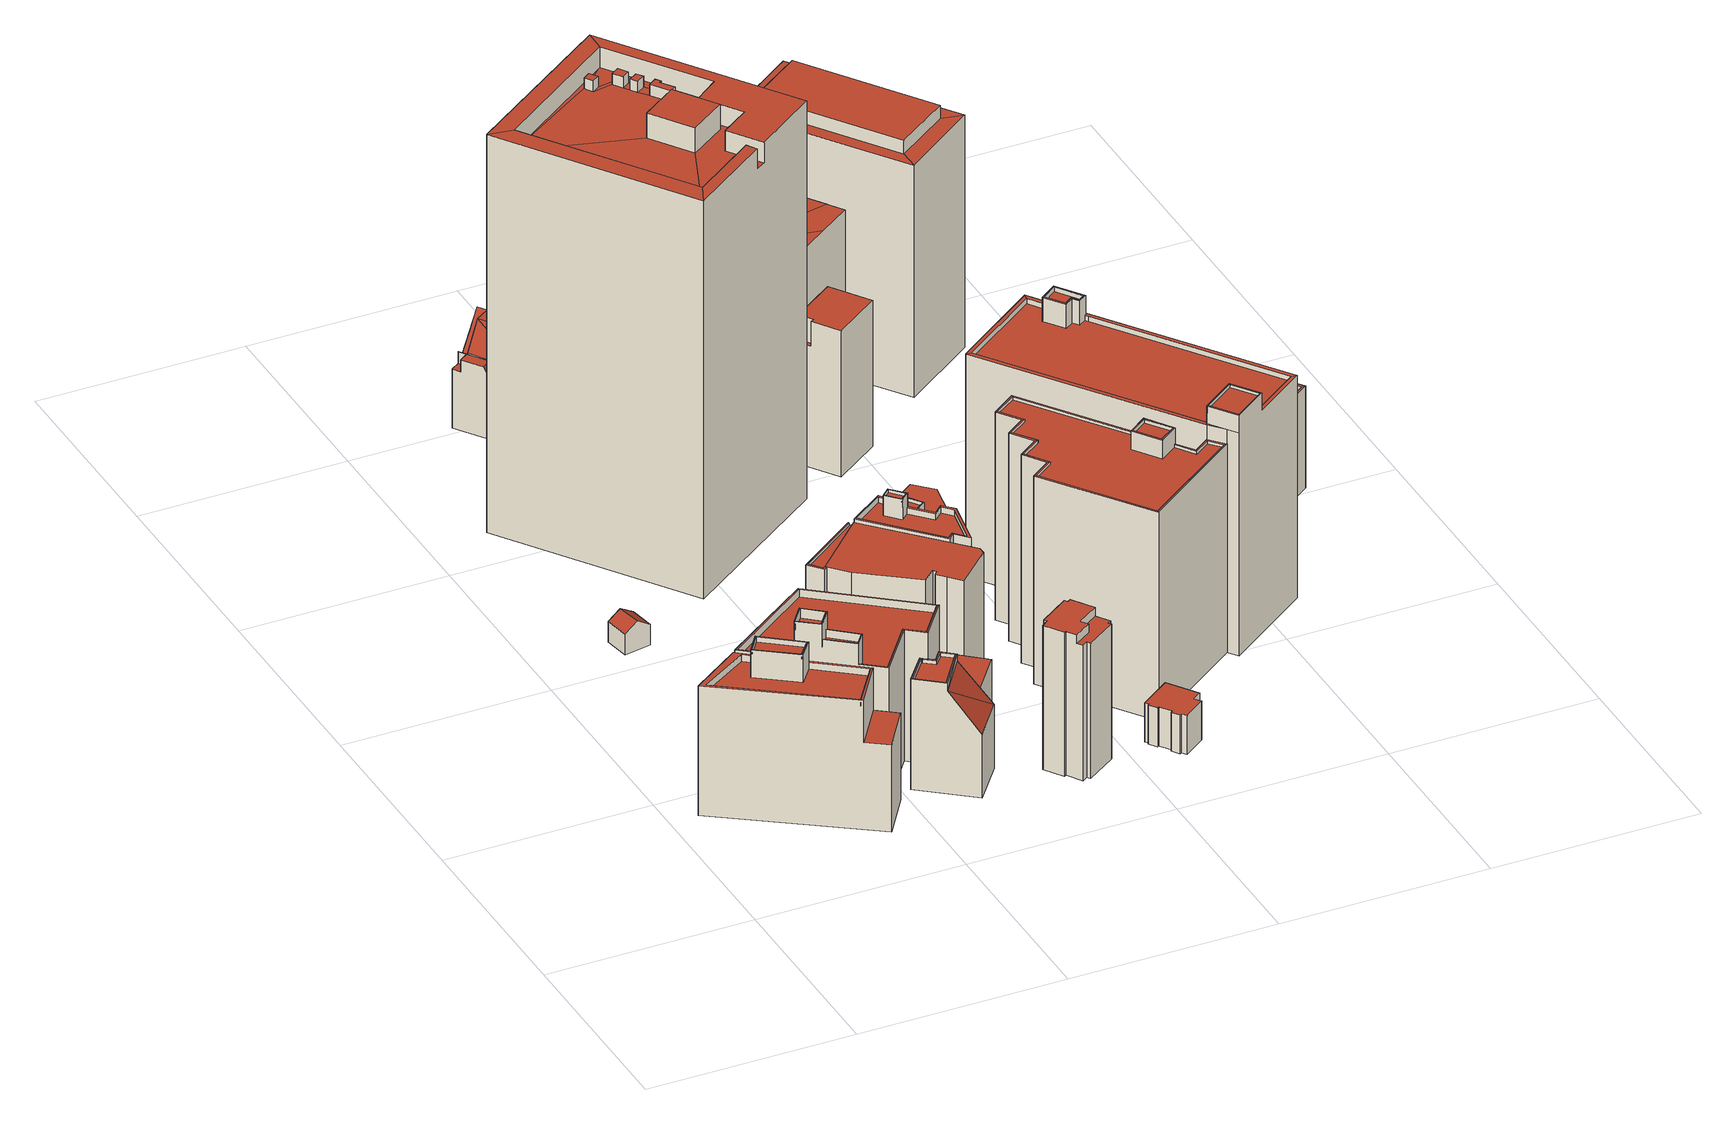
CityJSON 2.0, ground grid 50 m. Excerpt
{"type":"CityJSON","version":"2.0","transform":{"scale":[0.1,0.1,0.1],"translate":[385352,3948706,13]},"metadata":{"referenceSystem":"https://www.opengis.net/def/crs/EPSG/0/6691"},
"CityObjects":{
"building1":{"type":"Building","attributes":{"class":3002,"usage":401,"measuredHeight":31.1,"storeysAboveGround":8,"storeysBelowGround":0,"prefecture":13,"city":13103,"footprintArea":528.64,"fireproofType":1001,"coverageRatio":80,"floorAreaRatio":700,"surveyYear":2021,"urbanPlanType":21,"areaClassificationType":22,"landUseType":212,"districts":"10","detailedUsage":"1210","floodRisk_description":10,"floodRisk_rank":1,"floodRisk_depth":0.1,"floodRisk_adminType":2,"floodRisk_scale":2},"geometry":[{"type":"Solid","lod":"2","boundaries":[[[[0,1,2,3]],[[4,5,6,7]],[[8,9,10,11,12,13,14,15]],[[16,17,18,19]],[[7,6,20,21]],[[21,20,22,23]],[[23,22,5,4]],[[19,24,25,26,27,18,17,28,29,30,31,16]],[[32,33,34,35]],[[36,37,38,39]],[[2,1,27,26]],[[5,22,36,39]],[[35,19,18,32]],[[37,36,22,20]],[[8,21,23,30,9]],[[6,5,39,38]],[[7,15,14,31,4]],[[17,12,11,28]],[[16,13,12,17]],[[24,19,35,34,3,2,26,25]],[[31,14,13,16]],[[27,1,0,33,32,18]],[[23,4,31,30]],[[7,21,8,15]],[[29,10,9,30]],[[28,11,10,29]],[[0,3,34,33]],[[38,37,20,6]]]],"semantics":{"surfaces":[{"type":"GroundSurface"},{"type":"RoofSurface"},{"type":"WallSurface"}],"values":[[0,1,1,1,1,1,1,1,1,1,2,2,2,2,2,2,2,2,2,2,2,2,2,2,2,2,2,2]]}}]},
"building2":{"type":"Building","attributes":{"class":3001,"usage":422,"measuredHeight":7.3,"storeysAboveGround":1,"storeysBelowGround":0,"prefecture":13,"city":13103,"footprintArea":41.18,"fireproofType":1003,"coverageRatio":80,"floorAreaRatio":700,"surveyYear":2021,"urbanPlanType":21,"areaClassificationType":22,"landUseType":214,"districts":"10","detailedUsage":"1123","floodRisk_description":10,"floodRisk_rank":1,"floodRisk_depth":0.02,"floodRisk_adminType":2,"floodRisk_scale":2},"geometry":[{"type":"Solid","lod":"2","boundaries":[[[[40,41,42,43]],[[44,45,46,47]],[[47,46,48,49]],[[44,40,43,45]],[[41,49,48,42]],[[46,45,43,42,48]],[[41,40,44,47,49]]]],"semantics":{"surfaces":[{"type":"GroundSurface"},{"type":"RoofSurface"},{"type":"WallSurface"}],"values":[[0,1,1,2,2,2,2]]}}]},
"building3":{"type":"Building","attributes":{"class":3002,"usage":401,"measuredHeight":31.3,"storeysAboveGround":5,"storeysBelowGround":1,"prefecture":13,"city":13103,"footprintArea":975.34,"fireproofType":1001,"coverageRatio":80,"floorAreaRatio":700,"surveyYear":2021,"urbanPlanType":21,"areaClassificationType":22,"landUseType":212,"districts":"10","detailedUsage":"1210","floodRisk_description":10,"floodRisk_rank":1,"floodRisk_depth":0.02,"floodRisk_adminType":2,"floodRisk_scale":2},"geometry":[{"type":"Solid","lod":"2","boundaries":[[[[50,51,52,53,54,55]],[[56,57,58,59]],[[60,61,62,63]],[[64,65,66,67]],[[68,69,61,60]],[[56,59,70,71]],[[72,73,74,75,76,77,78,79]],[[80,81,82,83]],[[84,85,86,87]],[[88,89,90,91,92,93,94,95,96,97,98,99]],[[63,62,100,101]],[[102,103,58,57]],[[101,100,69,68]],[[70,104,105,71]],[[106,107,103,102]],[[106,85,84,107]],[[54,53,106,102]],[[60,63,78,77,64,67,74,73,96,95]],[[99,98,104,70]],[[62,61,83,82]],[[74,67,66,75]],[[58,103,90,89]],[[104,98,97,72,79,105]],[[108,94,93,109]],[[51,50,56,71]],[[103,107,91,90]],[[76,65,64,77]],[[97,96,73,72]],[[50,55,57,56]],[[92,91,107,84]],[[75,66,65,76]],[[61,69,80,83]],[[78,63,101,86,85,52,51,71,105,79]],[[55,54,102,57]],[[89,88,59,58]],[[53,52,85,106]],[[82,81,100,62]],[[101,68,110,87,86]],[[60,95,94,108,110,68]],[[81,80,69,100]],[[110,108,109,87]],[[70,59,88,99]],[[92,84,87,109,93]]]],"semantics":{"surfaces":[{"type":"GroundSurface"},{"type":"RoofSurface"},{"type":"WallSurface"}],"values":[[0,1,1,1,1,1,1,1,1,1,1,1,1,1,1,1,2,2,2,2,2,2,2,2,2,2,2,2,2,2,2,2,2,2,2,2,2,2,2,2,2,2,2]]}}]},
"building4":{"type":"Building","attributes":{"class":3002,"usage":401,"measuredHeight":20.1,"storeysAboveGround":7,"storeysBelowGround":0,"prefecture":13,"city":13103,"footprintArea":182.74,"fireproofType":1001,"coverageRatio":80,"floorAreaRatio":500,"surveyYear":2021,"urbanPlanType":21,"areaClassificationType":22,"landUseType":212,"districts":"10","detailedUsage":"1210"},"geometry":[{"type":"Solid","lod":"2","boundaries":[[[[111,112,113,114,115,116,117,118,119,120,121]],[[122,123,124]],[[125,126,127,128,129,130]],[[131,132,133,134]],[[134,133,135,136]],[[137,138,132,131]],[[128,122,124]],[[139,124,123]],[[140,136,135,141]],[[142,143,144,145]],[[146,147,148,149,150,151,152]],[[142,140,141,143]],[[145,144,138,137]],[[129,128,153,113,112]],[[121,120,126,125]],[[144,151,150,138]],[[141,146,152,143]],[[122,137,123]],[[128,124,153]],[[114,113,153,124]],[[137,131,123]],[[128,127,122]],[[126,145,137,122,127]],[[134,116,115,139,123,131]],[[117,116,134,136]],[[133,148,147,135]],[[132,149,148,133]],[[135,147,146,141]],[[111,121,125,130]],[[119,118,140,142]],[[115,114,124,139]],[[143,152,151,144]],[[142,145,126,120,119]],[[118,117,136,140]],[[138,150,149,132]],[[112,111,130,129]]]],"semantics":{"surfaces":[{"type":"GroundSurface"},{"type":"RoofSurface"},{"type":"WallSurface"}],"values":[[0,1,1,1,1,1,1,1,1,1,1,1,1,2,2,2,2,2,2,2,2,2,2,2,2,2,2,2,2,2,2,2,2,2,2,2]]}}]},
"building5":{"type":"Building","attributes":{"class":3002,"usage":401,"measuredHeight":37.5,"storeysAboveGround":8,"storeysBelowGround":1,"prefecture":13,"city":13103,"footprintArea":618.01,"fireproofType":1001,"coverageRatio":80,"floorAreaRatio":700,"surveyYear":2021,"urbanPlanType":21,"areaClassificationType":22,"landUseType":212,"districts":"10","detailedUsage":"1210","floodRisk_description":10,"floodRisk_rank":1,"floodRisk_depth":0.02,"floodRisk_adminType":2,"floodRisk_scale":2},"geometry":[{"type":"Solid","lod":"2","boundaries":[[[[154,155,156,157,158,159,160,161,162,163,164,165,166,167]],[[168,169,170,171,172,173,174,175,176,177,178,179]],[[180,174,173,181,182,183,184,185]],[[186,187,188,189,190,191,192]],[[167,166,170,169]],[[156,155,179,178]],[[187,186,183,182]],[[186,192,184,183]],[[162,185,184,192,163]],[[155,154,168,179]],[[158,157,177,176]],[[159,158,176,175]],[[154,167,169,168]],[[161,160,174,180]],[[181,173,189,188]],[[166,165,171,170]],[[163,192,191,164]],[[157,156,178,177]],[[165,164,191,190,172,171]],[[188,187,182,181]],[[160,159,175,174]],[[173,172,190,189]],[[162,161,180,185]]]],"semantics":{"surfaces":[{"type":"GroundSurface"},{"type":"RoofSurface"},{"type":"WallSurface"}],"values":[[0,1,1,1,2,2,2,2,2,2,2,2,2,2,2,2,2,2,2,2,2,2,2]]}}]},
"building6":{"type":"Building","attributes":{"class":9999,"usage":412,"measuredHeight":33.6,"storeysAboveGround":12,"storeysBelowGround":0,"prefecture":13,"city":13103,"footprintArea":157.53,"fireproofType":1001,"coverageRatio":60,"floorAreaRatio":400,"surveyYear":2021,"urbanPlanType":21,"areaClassificationType":22,"landUseType":211,"districts":"6","detailedUsage":"1320"},"geometry":[{"type":"Solid","lod":"2","boundaries":[[[[193,194,195,196,197,198,199,200,201,202,203,204,205,206]],[[207,208,209,210,211,212,213,214,215,216,217,218]],[[219,220,221,222,223,224,225,226,227,228]],[[213,212,219,228]],[[196,195,208,207]],[[205,204,223,222]],[[195,194,209,208]],[[214,213,228,227]],[[200,215,214,227,226,201]],[[211,220,219,212]],[[198,197,218,217]],[[203,202,225,224]],[[204,203,224,223]],[[202,201,226,225]],[[194,193,210,209]],[[200,199,216,215]],[[206,205,222,221]],[[210,193,206,221,220,211]],[[199,198,217,216]],[[197,196,207,218]]]],"semantics":{"surfaces":[{"type":"GroundSurface"},{"type":"RoofSurface"},{"type":"WallSurface"}],"values":[[0,1,1,2,2,2,2,2,2,2,2,2,2,2,2,2,2,2,2,2]]}}]},
"building7":{"type":"Building","attributes":{"class":3002,"usage":401,"measuredHeight":36.6,"storeysAboveGround":10,"storeysBelowGround":0,"prefecture":13,"city":13103,"footprintArea":245.65,"fireproofType":1001,"coverageRatio":80,"floorAreaRatio":700,"surveyYear":2021,"urbanPlanType":21,"areaClassificationType":22,"landUseType":212,"districts":"10","detailedUsage":"1210","floodRisk_description":10,"floodRisk_rank":1,"floodRisk_depth":0.03,"floodRisk_adminType":2,"floodRisk_scale":2},"geometry":[{"type":"Solid","lod":"2","boundaries":[[[[229,230,231,232,233,234,235,236,237,238,239,240]],[[241,242,243,244]],[[245,246,247,248]],[[249,250,251,252,253,254,255,256,257,258,259,260,261,262]],[[263,264,265,266]],[[266,265,242,241]],[[244,243,264,263]],[[267,268,269,270]],[[271,272,273,274,275,276,277,278,279,280,281,282,283,284,285,286,287,288,289,290,291,292,293]],[[271,293,283,282,294]],[[276,250,249,277]],[[229,240,291,290]],[[232,231,288,287]],[[294,258,257,241,244,271]],[[289,288,231,230]],[[278,262,261,279]],[[238,237,268,267]],[[258,294,282]],[[273,253,252,274]],[[279,261,260,280]],[[236,235,284,283]],[[277,249,262,278]],[[272,254,253,273]],[[243,242,245,248]],[[258,281,259]],[[291,240,239,270,269,292]],[[274,252,251,275]],[[235,234,285,284]],[[263,266,256,255]],[[280,260,259,281]],[[275,251,250,276]],[[236,283,293,292,269,268,237]],[[246,245,242,265]],[[247,246,265,264]],[[264,243,248,247]],[[266,241,257,256]],[[233,232,287,286]],[[239,238,267,270]],[[258,282,281]],[[230,229,290,289]],[[255,254,272,271,244,263]],[[234,233,286,285]]]],"semantics":{"surfaces":[{"type":"GroundSurface"},{"type":"RoofSurface"},{"type":"WallSurface"}],"values":[[0,1,1,1,1,1,1,1,1,1,2,2,2,2,2,2,2,2,2,2,2,2,2,2,2,2,2,2,2,2,2,2,2,2,2,2,2,2,2,2,2,2]]}}]},
"building8":{"type":"Building","attributes":{"class":3002,"usage":401,"measuredHeight":18.1,"storeysAboveGround":4,"storeysBelowGround":0,"prefecture":13,"city":13103,"footprintArea":115.49,"fireproofType":1001,"coverageRatio":80,"floorAreaRatio":500,"surveyYear":2021,"urbanPlanType":21,"areaClassificationType":22,"landUseType":212,"districts":"10","detailedUsage":"1210"},"geometry":[{"type":"Solid","lod":"2","boundaries":[[[[295,296,297,298]],[[299,300,301]],[[302,303,299]],[[304,305,302]],[[306,307,308,309]],[[302,310,303]],[[311,305,304,312,313,301]],[[300,314,301]],[[300,299,315]],[[313,312,299]],[[314,316,301]],[[313,299,301]],[[304,302,299]],[[304,299,312]],[[303,315,299]],[[300,295,298,308,307,316,314]],[[296,315,303,310,297]],[[309,308,298,297,310,302,305,311]],[[315,296,295,300]],[[301,316,307,306]],[[309,311,301,306]]]],"semantics":{"surfaces":[{"type":"GroundSurface"},{"type":"RoofSurface"},{"type":"WallSurface"}],"values":[[0,1,1,1,1,1,1,1,1,1,1,1,1,1,1,2,2,2,2,2,2]]}}]},
"building9":{"type":"Building","attributes":{"class":3002,"usage":401,"measuredHeight":102.2,"storeysAboveGround":23,"storeysBelowGround":3,"prefecture":13,"city":13103,"footprintArea":1938.65,"fireproofType":1001,"coverageRatio":80,"floorAreaRatio":500,"surveyYear":2021,"urbanPlanType":21,"areaClassificationType":22,"landUseType":212,"districts":"10","detailedUsage":"1210","floodRisk_description":10,"floodRisk_rank":1,"floodRisk_depth":0.01,"floodRisk_adminType":2,"floodRisk_scale":2},"geometry":[{"type":"Solid","lod":"2","boundaries":[[[[317,318,319,320]],[[321,322,323,324]],[[325,326,327,328]],[[329,330,331,332]],[[333,334,335,336,337,338,339,340,341,342,343,344,345,346,347,348,349,350,351,323,322,352,353,354,355,356,357,358,359,321,324,360]],[[361,362,363,364,365,366]],[[358,353,352,359]],[[367,368,369,370]],[[371,372,373,374,375,376,331,330]],[[377,378,379,380]],[[348,335,334,349]],[[340,339,336,335]],[[381,382,383,384]],[[385,386,387,388]],[[350,333,360,351]],[[386,329,332,387]],[[355,361,366,356]],[[383,382,333,350]],[[360,324,327,326]],[[387,332,318,317]],[[336,339,369,368]],[[377,321,359,378]],[[328,323,351,325]],[[374,373,345,344]],[[373,372,346,345]],[[363,362,354,353]],[[319,318,332,331]],[[338,337,367,370]],[[365,357,356,366]],[[339,338,370,369]],[[379,352,322,380]],[[354,362,361,355]],[[386,385,341,340]],[[330,329,335,348]],[[329,386,340,335]],[[371,330,348,347]],[[374,344,343,375]],[[363,353,358,364]],[[357,365,364,358]],[[359,352,379,378]],[[320,319,331,376]],[[385,388,342,341]],[[371,347,346,372]],[[349,384,383,350]],[[336,368,367,337]],[[325,351,360,326]],[[320,376,375,343,342,388,387,317]],[[322,321,377,380]],[[328,327,324,323]],[[382,381,334,333]],[[381,384,349,334]]]],"semantics":{"surfaces":[{"type":"GroundSurface"},{"type":"RoofSurface"},{"type":"WallSurface"}],"values":[[0,1,1,1,1,1,1,1,1,1,1,1,1,1,1,1,2,2,2,2,2,2,2,2,2,2,2,2,2,2,2,2,2,2,2,2,2,2,2,2,2,2,2,2,2,2,2,2,2,2,2]]}}]},
"building10":{"type":"Building","attributes":{"class":3002,"usage":401,"measuredHeight":31.3,"storeysAboveGround":9,"storeysBelowGround":0,"prefecture":13,"city":13103,"footprintArea":174.61,"fireproofType":1001,"coverageRatio":80,"floorAreaRatio":700,"surveyYear":2021,"urbanPlanType":21,"areaClassificationType":22,"landUseType":212,"districts":"10","detailedUsage":"1210","floodRisk_description":10,"floodRisk_rank":1,"floodRisk_depth":0.01,"floodRisk_adminType":2,"floodRisk_scale":2},"geometry":[{"type":"Solid","lod":"2","boundaries":[[[[389,390,391,392,393]],[[394,395,396,397]],[[398,399,395,394]],[[400,401,399,398]],[[402,403,404,405]],[[406,407,408,409,410,411,412,413,414]],[[397,396,401,400]],[[401,396,402,405]],[[407,406,390,389,411,410,398,394]],[[389,393,412,411]],[[392,391,414,413]],[[393,392,413,412]],[[407,394,397,408]],[[406,414,391,390]],[[403,402,396,395]],[[404,403,395,399]],[[399,401,405,404]],[[408,397,400,409]],[[409,400,398,410]]]],"semantics":{"surfaces":[{"type":"GroundSurface"},{"type":"RoofSurface"},{"type":"WallSurface"}],"values":[[0,1,1,1,1,1,1,2,2,2,2,2,2,2,2,2,2,2,2]]}}]},
"building11":{"type":"Building","attributes":{"class":3002,"usage":401,"measuredHeight":18.2,"storeysAboveGround":5,"storeysBelowGround":0,"prefecture":13,"city":13103,"footprintArea":131.82,"fireproofType":1001,"coverageRatio":80,"floorAreaRatio":500,"surveyYear":2021,"urbanPlanType":21,"areaClassificationType":22,"landUseType":212,"districts":"10","detailedUsage":"1210"},"geometry":[{"type":"Solid","lod":"2","boundaries":[[[[415,416,417,418]],[[419,420,421]],[[419,421,422]],[[420,419,423]],[[424,420,423]],[[425,426,427,428]],[[426,423,419,422]],[[417,427,426,422,421,418]],[[417,416,428,427]],[[418,421,420,415]],[[423,426,425,424]],[[425,428,416,415,420,424]]]],"semantics":{"surfaces":[{"type":"GroundSurface"},{"type":"RoofSurface"},{"type":"WallSurface"}],"values":[[0,1,1,1,1,1,1,2,2,2,2,2]]}}]},
"building12":{"type":"Building","attributes":{"class":3001,"usage":412,"measuredHeight":9.5,"storeysAboveGround":3,"storeysBelowGround":0,"prefecture":13,"city":13103,"footprintArea":90.04,"fireproofType":1002,"coverageRatio":60,"floorAreaRatio":400,"surveyYear":2021,"urbanPlanType":21,"areaClassificationType":22,"landUseType":211,"districts":"6","detailedUsage":"1320"},"geometry":[{"type":"Solid","lod":"2","boundaries":[[[[429,430,431,432,433,434,435,436,437,438,439,440,441,442]],[[443,444,445,446,447,448,449,450,451,452,453,454,455,456]],[[430,429,453,452]],[[439,438,444,443]],[[433,432,450,449]],[[440,439,443,456]],[[436,435,447,446]],[[442,441,455,454]],[[429,442,454,453]],[[437,436,446,445]],[[441,440,456,455]],[[438,437,445,444]],[[431,430,452,451]],[[434,433,449,448]],[[435,434,448,447]],[[432,431,451,450]]]],"semantics":{"surfaces":[{"type":"GroundSurface"},{"type":"RoofSurface"},{"type":"WallSurface"}],"values":[[0,1,2,2,2,2,2,2,2,2,2,2,2,2,2,2]]}}]},
"building13":{"type":"Building","attributes":{"class":3003,"usage":431,"measuredHeight":7.4,"storeysAboveGround":1,"storeysBelowGround":0,"prefecture":13,"city":13103,"footprintArea":49.9,"fireproofType":1003,"coverageRatio":80,"floorAreaRatio":500,"surveyYear":2021,"urbanPlanType":21,"areaClassificationType":22,"landUseType":216,"districts":"10","detailedUsage":"1431"},"geometry":[{"type":"Solid","lod":"2","boundaries":[[[[457,458,459,460]],[[461,462,463,464]],[[459,458,461,464]],[[457,460,463,462]],[[460,459,464,463]],[[458,457,462,461]]]],"semantics":{"surfaces":[{"type":"GroundSurface"},{"type":"RoofSurface"},{"type":"WallSurface"}],"values":[[0,1,2,2,2,2]]}}]},
"building14":{"type":"Building","attributes":{"class":3003,"usage":431,"measuredHeight":4.4,"storeysAboveGround":5,"storeysBelowGround":0,"prefecture":13,"city":13103,"footprintArea":44.73,"fireproofType":1001,"coverageRatio":80,"floorAreaRatio":500,"surveyYear":2021,"urbanPlanType":21,"areaClassificationType":22,"landUseType":216,"districts":"10","detailedUsage":"1431"},"geometry":[{"type":"Solid","lod":"2","boundaries":[[[[465,466,467,468,469]],[[470,471,472,473,474]],[[467,471,470]],[[465,469,473,472]],[[467,466,471]],[[467,470,468]],[[466,465,472,471]],[[470,474,468]],[[469,468,474,473]]]],"semantics":{"surfaces":[{"type":"GroundSurface"},{"type":"RoofSurface"},{"type":"WallSurface"}],"values":[[0,1,2,2,2,2,2,2,2]]}}]},
"building15":{"type":"Building","attributes":{"class":3002,"usage":401,"measuredHeight":55.5,"storeysAboveGround":12,"storeysBelowGround":0,"prefecture":13,"city":13103,"footprintArea":955.94,"fireproofType":1001,"coverageRatio":80,"floorAreaRatio":500,"surveyYear":2021,"urbanPlanType":21,"areaClassificationType":22,"landUseType":212,"districts":"10","detailedUsage":"1210","floodRisk_description":10,"floodRisk_rank":2,"floodRisk_depth":0.63,"floodRisk_adminType":2,"floodRisk_scale":2},"geometry":[{"type":"Solid","lod":"2","boundaries":[[[[475,476,477,478]],[[479,480,481,482]],[[483,484,485,486]],[[487,488,489,490]],[[491,492,493,494]],[[495,496,497,498]],[[499,500,501,502,503,504,505,506]],[[507,508,509,510]],[[511,494,512,513]],[[514,515,516,517]],[[518,519,520,521]],[[522,523,524,525]],[[526,527,528,529]],[[530,531,532,491,494,511,533,534,535,536,514,517,537,508,507,538,539,520,519,540,541,518,521,542,543,510,509,544,516,515,545,546,513,512,547,493,492,548,549,550,551,552,553,554,555]],[[555,551,550,530]],[[539,538,543,542]],[[525,524,542,521]],[[503,492,491,504]],[[485,553,552,486]],[[484,554,553,485]],[[522,525,521,520]],[[496,509,508,497]],[[500,499,530,550]],[[495,544,509,496]],[[502,501,549,548]],[[479,482,519,518]],[[528,493,547,529]],[[481,480,541,540]],[[503,502,548,492]],[[505,504,491,532]],[[486,552,551,483]],[[506,531,530,499]],[[523,522,520,539]],[[488,487,510,543]],[[498,537,517,516,544,495]],[[489,488,543,538]],[[506,505,532,531]],[[480,479,518,541]],[[482,481,540,519]],[[527,526,512,494]],[[476,534,533,477]],[[524,523,539,542]],[[490,507,510,487]],[[546,545,478,477,533,511,513]],[[498,497,508,537]],[[527,494,493,528]],[[475,536,535,534,476]],[[514,536,475,478,545,515]],[[555,554,484,483,551]],[[501,500,550,549]],[[526,529,547,512]],[[489,538,507,490]]]],"semantics":{"surfaces":[{"type":"GroundSurface"},{"type":"RoofSurface"},{"type":"WallSurface"}],"values":[[0,1,1,1,1,1,1,1,1,1,1,1,1,1,1,1,2,2,2,2,2,2,2,2,2,2,2,2,2,2,2,2,2,2,2,2,2,2,2,2,2,2,2,2,2,2,2,2,2,2,2,2]]}}]},
"building16":{"type":"Building","attributes":{"class":3002,"usage":401,"measuredHeight":37.2,"storeysAboveGround":9,"storeysBelowGround":0,"prefecture":13,"city":13103,"footprintArea":153.17,"fireproofType":1001,"coverageRatio":80,"floorAreaRatio":700,"surveyYear":2021,"urbanPlanType":21,"areaClassificationType":22,"landUseType":212,"districts":"10","detailedUsage":"1210","floodRisk_description":10,"floodRisk_rank":1,"floodRisk_depth":0.1,"floodRisk_adminType":2,"floodRisk_scale":2},"geometry":[{"type":"Solid","lod":"2","boundaries":[[[[556,557,558,559]],[[560,561,562,563]],[[564,565,566,567,568,569]],[[568,567,560,563,559,558]],[[558,557,569,568]],[[557,556,564,569]],[[567,566,561,560]],[[566,565,562,561]],[[559,563,562,565,564,556]]]],"semantics":{"surfaces":[{"type":"GroundSurface"},{"type":"RoofSurface"},{"type":"WallSurface"}],"values":[[0,1,1,2,2,2,2,2,2]]}}]},
"building17":{"type":"Building","attributes":{"class":3002,"usage":401,"measuredHeight":20.3,"storeysAboveGround":4,"storeysBelowGround":0,"prefecture":13,"city":13103,"footprintArea":115.26,"fireproofType":1001,"coverageRatio":80,"floorAreaRatio":500,"surveyYear":2021,"urbanPlanType":21,"areaClassificationType":22,"landUseType":212,"districts":"10","detailedUsage":"1210","floodRisk_description":10,"floodRisk_rank":1,"floodRisk_depth":0.01,"floodRisk_adminType":2,"floodRisk_scale":2},"geometry":[{"type":"Solid","lod":"2","boundaries":[[[[570,571,572,573]],[[574,575,576,577]],[[578,579,580,581]],[[582,583,584,585]],[[575,582,585,576]],[[581,580,573,572,577,576,585,584]],[[575,574,571,570,579,578,583,582]],[[570,573,580,579]],[[583,578,581,584]],[[572,571,574,577]]]],"semantics":{"surfaces":[{"type":"GroundSurface"},{"type":"RoofSurface"},{"type":"WallSurface"}],"values":[[0,1,1,1,2,2,2,2,2,2]]}}]},
"building18":{"type":"Building","attributes":{"class":9999,"usage":422,"measuredHeight":52,"storeysAboveGround":11,"storeysBelowGround":0,"prefecture":13,"city":13103,"footprintArea":1758.8,"fireproofType":1001,"coverageRatio":60,"floorAreaRatio":400,"surveyYear":2021,"urbanPlanType":21,"areaClassificationType":22,"landUseType":214,"districts":"6","detailedUsage":"1121","floodRisk_description":10,"floodRisk_rank":1,"floodRisk_depth":0.08,"floodRisk_adminType":2,"floodRisk_scale":2},"geometry":[{"type":"Solid","lod":"2","boundaries":[[[[586,587,588,589,590,591,592,593,594,595,596,597,598,599,600,601,602,603,604,605]],[[606,607,608,609]],[[610,611,612,613]],[[614,615,616,617]],[[618,619,620,621]],[[622,623,624,625,626,627]],[[613,612,628,629]],[[630,631,611,610]],[[632,633,634,635]],[[636,629,628,637]],[[638,639,640,641]],[[642,643,644,645]],[[646,647,648,649]],[[650,651,639,638]],[[652,653,654,655]],[[606,656,657,607]],[[658,659,660,661]],[[662,663,664,665,666,667,668,669,670]],[[671,672,621,620]],[[642,645,657,656]],[[641,640,673,674]],[[675,676,631,630]],[[677,678,679,680]],[[681,682,683,684,685,686,687,688,689,690,691,692,693,694,695,696]],[[609,608,697,698]],[[675,699,700,676]],[[701,702,665,664]],[[703,704,659,658]],[[705,706,653,652]],[[662,707,708,663]],[[709,710,706,705]],[[672,671,711,712]],[[655,654,710,709]],[[713,714,619,618]],[[713,715,716,714]],[[717,718,704,703]],[[634,719,720,702,701,635]],[[697,721,722,698]],[[636,637,644,643]],[[661,660,718,717]],[[712,711,716,715]],[[723,724,725,726,727,728,729,730,731,732,733,734,735,736]],[[674,673,651,650]],[[701,595,594,630,635]],[[608,694,693,697]],[[704,677,680,659]],[[616,615,639,651]],[[670,735,734,662]],[[673,640,614,617]],[[711,626,625,716]],[[667,672,712,668]],[[723,736,669,668,712,715]],[[697,693,692,721]],[[669,736,735,670]],[[650,638,664]],[[719,731,730,720]],[[719,634,717,703,732,731]],[[605,604,613,629]],[[707,733,732,703,658,708]],[[638,597,664]],[[592,591,609,698]],[[615,614,640,639]],[[631,687,686,611]],[[654,649,648,710]],[[604,603,610,613]],[[729,702,720,730]],[[612,685,684,628]],[[601,600,650]],[[591,590,606,609]],[[659,680,679,660]],[[587,586,636,643]],[[708,658,661,633,602,601,663]],[[611,686,685,612]],[[653,646,649,654]],[[660,679,678,718]],[[651,673,617,616]],[[599,598,641,674]],[[633,661,717,634]],[[716,625,624,714]],[[722,652,655,699,675,593,592,698]],[[657,696,695,607]],[[600,599,674,650]],[[633,632,610,603,602]],[[663,601,650]],[[607,695,694,608]],[[589,588,642,656]],[[628,684,683,637]],[[672,667,666,727,726,621]],[[718,678,677,704]],[[632,635,630,610]],[[714,624,623,619]],[[715,713,724,723]],[[676,688,687,631]],[[590,589,656,606]],[[733,707,662,734]],[[709,705,691,690]],[[597,596,664]],[[710,648,647,706]],[[726,725,618,621]],[[652,722,721,692,691,705]],[[645,681,696,657]],[[598,597,638,641]],[[702,729,728,665]],[[596,595,701,664]],[[727,666,665,728]],[[588,587,643,642]],[[586,605,629,636]],[[706,647,646,653]],[[700,689,688,676]],[[637,683,682,644]],[[671,627,626,711]],[[644,682,681,645]],[[594,593,675,630]],[[725,724,713,618]],[[690,689,700,699,655,709]],[[620,622,627,671]],[[663,650,664]],[[619,623,622,620]]]],"semantics":{"surfaces":[{"type":"GroundSurface"},{"type":"RoofSurface"},{"type":"WallSurface"}],"values":[[0,1,1,1,1,1,1,1,1,1,1,1,1,1,1,1,1,1,1,1,1,1,1,1,1,1,1,1,1,1,1,1,1,1,1,1,1,1,1,1,1,1,1,2,2,2,2,2,2,2,2,2,2,2,2,2,2,2,2,2,2,2,2,2,2,2,2,2,2,2,2,2,2,2,2,2,2,2,2,2,2,2,2,2,2,2,2,2,2,2,2,2,2,2,2,2,2,2,2,2,2,2,2,2,2,2,2,2,2,2,2,2,2,2,2,2,2,2]]}}]},
"building19":{"type":"Building","attributes":{"class":3002,"usage":401,"measuredHeight":27.2,"storeysAboveGround":8,"storeysBelowGround":1,"prefecture":13,"city":13103,"footprintArea":183.97,"fireproofType":1001,"coverageRatio":80,"floorAreaRatio":700,"surveyYear":2021,"urbanPlanType":21,"areaClassificationType":22,"landUseType":212,"districts":"10","detailedUsage":"1210","floodRisk_description":10,"floodRisk_rank":1,"floodRisk_depth":0.01,"floodRisk_adminType":2,"floodRisk_scale":2},"geometry":[{"type":"Solid","lod":"2","boundaries":[[[[737,738,739,740,741,742]],[[743,744,745,746]],[[747,748,749,750]],[[751,752,753,754]],[[755,756,757,758]],[[759,760,761,762]],[[755,763,764,756]],[[758,757,765,766]],[[766,765,752,751]],[[750,749,760,759]],[[762,761,748,747]],[[767,768,769,770,771,772,773,774]],[[775,776,777,778,779,780,781,782,783,784,785,786]],[[754,753,764,763]],[[787,788,789,790]],[[791,792,793,794,795,796]],[[788,787,748,761]],[[776,763,755,745,744,773,772,777]],[[749,748,787,790]],[[760,749,790,789]],[[766,740,739,743,746,758]],[[757,756,791,796]],[[770,779,778,771]],[[783,782,750,759]],[[789,788,761,760]],[[769,768,762,747,781,780]],[[782,781,747,750]],[[765,757,796,795]],[[794,793,753,752]],[[738,774,773,744,743,739]],[[751,754,775,786]],[[771,778,777,772]],[[795,794,752,765]],[[745,755,758,746]],[[738,737,767,774]],[[764,753,793,792]],[[756,764,792,791]],[[785,784,742,741]],[[785,741,740,766,751,786]],[[769,780,779,770]],[[776,775,754,763]],[[737,742,784,783,759,762,768,767]]]],"semantics":{"surfaces":[{"type":"GroundSurface"},{"type":"RoofSurface"},{"type":"WallSurface"}],"values":[[0,1,1,1,1,1,1,1,1,1,1,1,1,1,1,1,2,2,2,2,2,2,2,2,2,2,2,2,2,2,2,2,2,2,2,2,2,2,2,2,2,2]]}}]},
"building20":{"type":"Building","attributes":{"class":3002,"usage":401,"measuredHeight":62.4,"storeysAboveGround":14,"storeysBelowGround":2,"prefecture":13,"city":13103,"footprintArea":993.58,"fireproofType":1001,"coverageRatio":80,"floorAreaRatio":700,"surveyYear":2021,"urbanPlanType":21,"areaClassificationType":22,"landUseType":212,"districts":"10","detailedUsage":"1210","floodRisk_description":10,"floodRisk_rank":1,"floodRisk_depth":0.11,"floodRisk_adminType":2,"floodRisk_scale":2},"geometry":[{"type":"Solid","lod":"2","boundaries":[[[[797,798,799,800,801]],[[802,803,804,805,806,807,808,809,810]],[[802,807,806,803]],[[811,812,813,814]],[[803,814,813,804]],[[806,811,814,803]],[[804,813,812,805]],[[798,797,802,810]],[[799,798,810,809,808,800]],[[797,801,807,802]],[[805,812,811,806]],[[801,800,808,807]]]],"semantics":{"surfaces":[{"type":"GroundSurface"},{"type":"RoofSurface"},{"type":"WallSurface"}],"values":[[0,1,1,1,2,2,2,2,2,2,2,2]]}}]}
},
"vertices":[
[350,54,96],[7,292,96],[132,379,96],[422,158,96],[260,274,476],[255,273,476],[226,237,476],[227,232,476],[134,299,407],[167,345,407],[144,364,407],[24,289,407],[297,95,407],[367,193,407],[260,274,407],[227,232,407],[367,193,424],[297,95,424],[301,88,424],[375,195,424],[139,300,476],[134,299,476],[167,340,476],[167,345,476],[263,279,424],[170,350,424],[132,379,424],[7,292,424],[24,289,424],[144,364,424],[167,345,424],[260,274,424],[301,88,317],[350,54,317],[422,158,317],[375,195,317],[167,340,464],[139,300,464],[226,237,464],[255,273,464],
[208,945,92],[143,933,92],[132,994,92],[197,1006,92],[208,945,144],[197,1006,144],[164,1000,165],[176,939,165],[132,994,144],[143,933,144],
[498,300,91],[405,179,91],[139,386,91],[366,546,91],[609,357,91],[540,268,91],[498,300,424],[540,268,424],[539,274,424],[498,306,424],[321,311,515],[318,310,515],[288,272,515],[289,269,515],[290,271,457],[352,223,457],[373,250,457],[313,301,457],[273,348,515],[274,345,515],[404,185,424],[405,179,424],[376,251,477],[315,303,477],[313,301,477],[373,250,477],[352,223,477],[290,271,477],[289,269,477],[352,220,477],[274,345,491],[244,307,491],[288,272,491],[318,310,491],[146,385,424],[139,386,424],[241,306,424],[244,310,424],[498,306,405],[539,274,405],[603,356,405],[366,541,405],[146,385,405],[244,310,405],[273,348,405],[321,311,405],[315,303,405],[376,251,405],[355,223,405],[404,185,405],[244,307,515],[241,306,515],[609,357,424],[603,356,424],[355,223,424],[352,220,424],[366,546,424],[366,541,424],[273,348,417],[244,310,417],[273,348,424],
[611,352,106],[696,280,106],[625,189,106],[649,170,106],[575,76,106],[453,173,106],[506,239,106],[511,235,106],[534,219,106],[554,245,106],[537,258,106],[585,220,368],[516,123,368],[649,170,268],[537,258,305],[554,245,305],[585,220,305],[625,189,305],[696,280,305],[611,352,305],[516,123,386],[515,129,386],[459,173,386],[453,173,386],[507,234,386],[506,239,386],[585,220,386],[580,219,386],[575,76,268],[511,235,386],[509,232,386],[534,219,386],[534,214,386],[555,239,386],[554,245,386],[509,232,377],[507,234,377],[459,173,377],[515,129,377],[580,219,377],[555,239,377],[534,214,377],[625,189,268],
[644,392,83],[626,413,83],[634,422,83],[628,429,83],[598,402,83],[469,497,83],[431,540,83],[422,533,83],[393,565,83],[547,677,83],[556,675,83],[756,463,83],[756,445,83],[671,362,83],[644,392,464],[671,362,464],[756,445,464],[756,463,464],[558,672,464],[428,543,464],[431,540,464],[469,497,464],[598,402,464],[628,429,464],[634,422,464],[626,413,464],[422,533,464],[422,539,464],[400,566,464],[548,673,464],[547,677,464],[393,565,464],[548,673,458],[400,566,458],[422,539,458],[428,543,458],[558,672,458],[556,675,458],[547,677,458],
[763,55,124],[759,52,124],[729,97,124],[745,109,124],[740,116,124],[813,166,124],[818,159,124],[826,164,124],[882,82,124],[873,76,124],[878,69,124],[805,20,124],[800,28,124],[787,19,124],[745,109,489],[729,97,489],[759,52,489],[763,55,489],[778,33,489],[820,61,489],[808,77,489],[860,113,489],[826,164,489],[818,159,489],[813,166,489],[740,116,489],[820,61,467],[778,33,467],[787,19,467],[800,28,467],[805,20,467],[878,69,467],[873,76,467],[882,82,467],[860,113,467],[808,77,467],
[782,633,78],[761,515,78],[733,545,78],[719,531,78],[569,691,78],[655,752,78],[678,718,78],[669,711,78],[726,650,78],[738,661,78],[751,653,78],[758,659,78],[660,716,495],[660,714,495],[688,683,495],[691,683,495],[660,714,487],[642,697,487],[670,667,487],[688,683,487],[733,551,444],[757,524,444],[776,630,444],[755,653,444],[733,633,444],[688,681,444],[670,664,444],[640,697,444],[660,716,444],[665,711,444],[673,717,444],[652,747,444],[575,691,444],[718,537,444],[670,664,495],[670,667,495],[642,697,495],[640,697,495],[738,661,442],[726,650,442],[736,639,442],[751,653,442],[691,683,459],[688,681,459],[733,633,459],[755,653,459],[776,630,459],[757,524,459],[733,551,459],[718,537,459],[575,691,459],[652,747,459],[673,717,459],[667,712,459],[669,711,459],[678,718,459],[655,752,459],[569,691,459],[719,531,459],[733,545,459],[761,515,459],[782,633,459],[758,659,459],[736,639,459],[693,685,459],[665,711,459],
[296,2013,39],[359,1911,39],[299,1874,39],[233,1970,39],[328,1916,185],[296,2013,150],[266,1967,219],[288,1890,185],[329,1893,150],[288,1914,219],[277,1906,219],[266,1967,189],[254,1984,189],[233,1970,189],[245,1952,189],[299,1874,150],[245,1952,219],[298,1921,219],[276,1953,219],[275,1999,185],[359,1911,150],[254,1984,219],
[430,1142,32],[126,1578,32],[494,1835,32],[798,1400,32],[512,1675,991],[532,1688,991],[521,1702,991],[502,1689,991],[506,1724,1019],[487,1711,1019],[502,1689,1019],[521,1702,1019],[187,1567,1043],[492,1782,1043],[494,1835,1043],[126,1578,1043],[438,1703,991],[426,1722,991],[187,1567,991],[462,1489,991],[550,1550,991],[618,1451,991],[530,1391,991],[451,1191,991],[606,1300,991],[621,1276,991],[645,1293,991],[591,1371,991],[660,1419,991],[595,1511,991],[653,1554,991],[492,1782,991],[443,1734,991],[456,1715,991],[506,1724,991],[543,1673,991],[560,1651,991],[568,1639,991],[563,1635,991],[585,1604,991],[570,1594,991],[540,1637,991],[523,1659,991],[487,1711,991],[563,1635,1019],[568,1639,1019],[560,1651,1019],[540,1637,1019],[570,1594,1019],[585,1604,1019],[550,1550,1055],[462,1489,1055],[530,1391,1055],[618,1451,1055],[653,1554,1043],[595,1511,1043],[660,1419,1043],[591,1371,1043],[645,1293,1043],[798,1400,1043],[512,1675,1019],[523,1659,1019],[543,1673,1019],[532,1688,1019],[426,1722,1018],[438,1703,1018],[456,1715,1018],[443,1734,1018],[606,1300,1043],[451,1191,1043],[430,1142,1043],[621,1276,1043],
[719,678,74],[659,760,74],[775,845,74],[818,803,74],[794,664,74],[685,724,437],[688,724,437],[721,747,437],[721,750,437],[711,689,437],[711,692,437],[746,715,437],[744,715,437],[721,747,428],[688,724,428],[711,692,428],[744,715,428],[659,760,399],[685,724,399],[721,750,399],[746,715,399],[711,689,399],[719,678,399],[794,664,399],[818,803,399],[775,845,399],
[390,1944,36],[300,2082,36],[368,2126,36],[457,1988,36],[403,2000,218],[390,1944,153],[457,1988,153],[436,2020,218],[348,2084,218],[314,2062,153],[314,2062,108],[381,2106,218],[368,2126,218],[300,2082,108],
[974,84,129],[968,93,129],[1042,145,129],[1090,76,129],[1069,62,129],[1080,46,129],[1028,9,129],[1020,20,129],[1016,17,129],[1003,35,129],[1007,38,129],[988,66,129],[984,63,129],[971,82,129],[1007,38,228],[1003,35,228],[1016,17,228],[1020,20,228],[1028,9,228],[1080,46,228],[1069,62,228],[1090,76,228],[1042,145,228],[968,93,228],[974,84,228],[971,82,228],[984,63,228],[988,66,228],
[564,2055,3],[522,2116,3],[578,2153,3],[619,2093,3],[522,2116,75],[564,2055,75],[619,2093,75],[578,2153,75],
[623,2097,33],[584,2152,33],[588,2155,33],[638,2190,33],[677,2133,33],[588,2155,75],[584,2152,75],[623,2097,75],[677,2133,75],[638,2190,75],
[843,1552,34],[594,1914,34],[773,2037,34],[1022,1675,34],[720,1809,589],[675,1876,589],[643,1854,589],[688,1787,589],[781,1780,577],[801,1794,577],[734,1893,577],[713,1879,577],[790,1726,577],[772,1751,577],[755,1740,577],[774,1715,577],[845,1733,543],[820,1716,543],[843,1697,543],[857,1707,543],[857,1643,589],[839,1669,589],[794,1640,589],[812,1613,589],[813,1769,577],[798,1759,577],[812,1739,577],[807,1736,577],[820,1716,577],[845,1733,577],[833,1751,577],[827,1747,577],[774,1715,543],[794,1640,543],[839,1669,543],[790,1726,543],[955,1773,543],[870,1688,543],[996,1713,543],[849,1556,543],[945,1622,543],[850,1639,543],[821,1619,543],[720,1809,543],[688,1787,543],[728,1804,543],[741,1814,543],[728,1804,577],[742,1783,577],[756,1793,577],[741,1814,577],[870,1688,577],[857,1707,577],[843,1697,577],[856,1678,577],[813,1769,543],[827,1747,543],[833,1751,543],[773,2037,543],[594,1914,543],[820,1585,543],[843,1552,543],[812,1613,543],[755,1740,543],[742,1783,543],[643,1854,543],[675,1876,543],[756,1793,543],[772,1751,543],[857,1643,543],[1022,1675,543],[999,1708,543],[856,1678,543],[807,1736,543],[812,1739,543],[798,1759,543],[781,1780,543],[713,1879,543],[734,1893,543],[801,1794,543],[793,1788,543],
[940,1592,49],[1003,1501,49],[890,1422,49],[827,1514,49],[848,1483,357],[857,1489,357],[837,1520,357],[827,1514,357],[940,1592,420],[837,1520,420],[857,1489,420],[848,1483,420],[890,1422,420],[1003,1501,420],
[860,2010,27],[798,2096,27],[870,2147,27],[931,2061,27],[798,2096,158],[809,2081,158],[881,2132,158],[870,2147,158],[820,2065,230],[860,2010,230],[931,2061,230],[892,2117,230],[809,2081,201],[820,2065,201],[892,2117,201],[881,2132,201],
[952,538,55],[915,590,55],[965,626,55],[928,678,55],[975,712,55],[938,765,55],[998,808,55],[1259,444,55],[1297,471,55],[956,946,55],[1169,1099,55],[1249,988,55],[1566,1216,55],[1760,946,55],[1444,719,55],[1556,563,55],[1346,412,55],[1329,436,55],[1080,257,55],[903,503,55],[975,712,584],[982,711,584],[944,764,584],[938,765,584],[1329,436,584],[1322,436,584],[1081,264,584],[1080,257,584],[1565,1207,285],[1258,987,285],[1446,727,285],[1752,947,285],[1201,961,669],[1202,966,669],[1172,1007,669],[1167,1008,669],[1172,1007,658],[1202,966,658],[1222,980,658],[1233,964,658],[1248,975,658],[1207,1033,658],[910,502,584],[903,503,584],[1297,471,584],[1296,465,584],[1329,436,621],[1346,412,621],[1300,476,621],[1297,471,621],[952,538,584],[958,537,584],[1249,988,313],[1258,987,313],[1565,1207,313],[1566,1216,313],[965,626,584],[915,590,584],[921,589,584],[972,625,584],[1184,543,616],[1144,514,616],[1184,458,616],[1225,486,616],[1444,719,313],[1446,727,313],[1185,548,625],[1184,543,625],[1225,486,625],[1229,485,625],[928,678,584],[934,677,584],[1427,470,666],[1424,471,666],[1347,416,666],[1346,412,666],[1543,565,621],[1556,563,621],[1169,1099,621],[1167,1086,621],[1202,1033,621],[1208,1037,621],[1253,974,621],[1250,972,621],[1255,964,621],[1207,1033,669],[1208,1037,669],[1752,947,313],[1760,946,313],[1259,444,584],[1258,438,584],[1381,531,658],[1304,476,658],[1347,416,658],[1424,471,658],[972,625,577],[921,589,577],[958,537,577],[910,502,577],[1081,264,577],[1322,436,577],[1296,465,577],[1258,438,577],[1226,483,577],[1184,452,577],[1139,515,577],[1181,545,577],[997,801,577],[944,764,577],[982,711,577],[934,677,577],[997,801,584],[998,808,584],[1229,485,584],[1226,483,584],[956,946,621],[969,944,621],[1381,535,666],[1381,531,666],[1139,515,625],[1144,514,625],[1422,478,621],[1427,470,621],[1184,452,625],[1184,458,625],[1248,975,669],[1253,974,669],[1221,975,669],[1222,980,669],[1232,960,669],[1233,964,669],[1300,476,666],[1304,476,666],[1303,479,621],[1298,486,621],[1181,545,584],[1185,548,584],[1232,960,608],[1221,975,608],[1201,961,608],[1167,1008,608],[1202,1033,608],[1167,1086,608],[969,944,608],[1298,486,608],[1303,479,608],[1381,535,608],[1422,478,608],[1543,565,608],[1255,964,608],[1250,972,608],
[1190,1130,48],[1312,1217,48],[1383,1117,48],[1302,1059,48],[1291,1075,48],[1249,1047,48],[1383,1117,310],[1371,1135,310],[1300,1084,310],[1313,1067,310],[1256,1107,368],[1255,1105,368],[1277,1075,368],[1279,1074,368],[1264,1112,347],[1266,1112,347],[1283,1124,347],[1284,1126,347],[1300,1084,347],[1299,1085,347],[1311,1067,347],[1313,1067,347],[1246,1051,368],[1246,1053,368],[1225,1083,368],[1223,1083,368],[1309,1090,347],[1307,1091,347],[1302,1061,347],[1302,1059,347],[1190,1130,335],[1223,1083,335],[1226,1086,335],[1196,1129,335],[1312,1212,335],[1368,1133,335],[1371,1135,335],[1312,1217,335],[1284,1126,321],[1309,1090,321],[1368,1133,321],[1312,1212,321],[1196,1129,321],[1226,1086,321],[1256,1107,321],[1279,1074,321],[1246,1051,321],[1249,1047,321],[1291,1075,321],[1264,1112,321],[1255,1105,364],[1225,1083,364],[1246,1053,364],[1277,1075,364],[1299,1085,345],[1307,1091,345],[1283,1124,345],[1266,1112,345],[1302,1061,345],[1311,1067,345],
[1180,1665,28],[923,2025,28],[946,2041,28],[1106,2155,28],[1363,1796,28],[1180,1665,618],[1179,1715,618],[972,2011,618],[1102,2102,618],[1309,1806,618],[1363,1796,618],[1106,2155,618],[946,2041,618],[923,2025,618],[1309,1806,652],[1102,2102,652],[972,2011,652],[1179,1715,652]
]}
